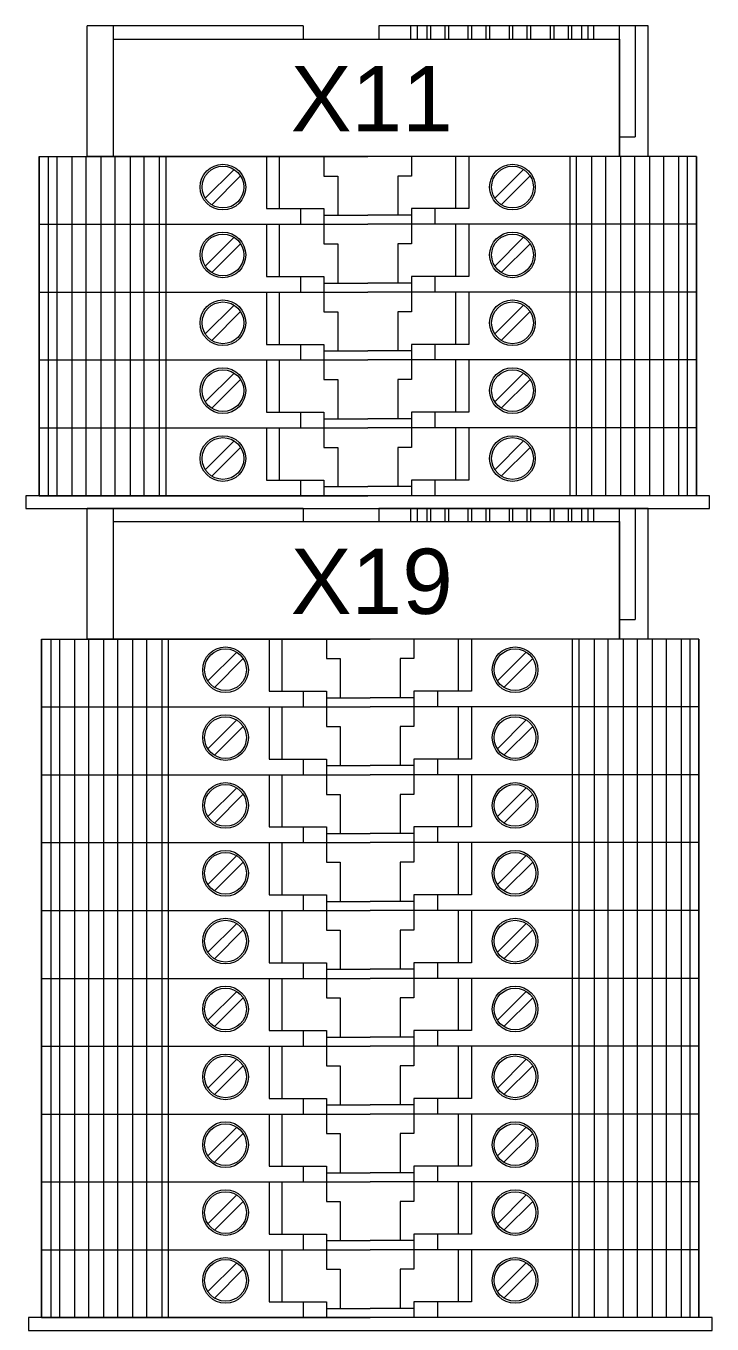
# Model space of a CAD drawing. Header units: millimetres. Extents: x 2 to 14510, y -7775 to 12.
# Drawn here: x 1202.8 to 1255.4, y -2452.8 to -2353.4 of the extents above; entities that cross this region are included whole.
import ezdxf
from ezdxf.enums import TextEntityAlignment as Align

# ---------------------------------------------------------------- set-up
doc = ezdxf.new("R2010")
doc.units = ezdxf.units.MM
doc.layers.add('eProC - L2', color=41, linetype='Continuous', lineweight=20)
doc.styles.get("Standard").update_dxf_attribs({"font": 'arial.ttf'})

# ---------------------------------------------------------------- blocks, each defined once
blk = doc.blocks.new('eProC_Z_EK1+I-RE1')
at = {"layer": 'eProC - L2'}
for p, q in [((0, 0), (0, -20.65)), ((10, 0), (0, 0)), ((10, 0), (10, -43)), ((0, -1), (8.5, -1)), ((8.5, -2.2), (8.5, -1)), ((10, -2.2), (0, -2.2)), ((0, -4.2), (1, -4.2)), ((1, -4.591), (0, -4.591)), ((1, -5.091), (0, -5.091)), ((1, -5.838), (0, -5.838)), ((1, -6.114), (0, -6.114)), ((1, -7.214), (0, -7.214)), ((1, -7.489), (0, -7.489)), ((1, -8.989), (0, -8.989)), ((1, -9.265), (0, -9.265)), ((1, -10.365), (0, -10.365)), ((1, -10.64), (0, -10.64)), ((1, -12.14), (0, -12.14)), ((1, -12.416), (0, -12.416)), ((1, -13.516), (0, -13.516)), ((1, -13.791), (0, -13.791)), ((1, -15.291), (0, -15.291)), ((1, -15.567), (0, -15.567)), ((1, -16.667), (0, -16.667)), ((1, -16.942), (0, -16.942)), ((1, -17.691), (0, -17.691)), ((1, -18.191), (0, -18.191)), ((0, -20.65), (1, -20.65)), ((1, -26.45), (1, -20.65)), ((0, -26.45), (0, -43)), ((0, -26.45), (1, -26.45)), ((10, -41), (0, -41)), ((10, -43), (0, -43))]:
    blk.add_line(p, q, dxfattribs=at)
blk.add_lwpolyline([(10, -41), (1, -41), (1, -2.2), (10, -2.2)], close=True, dxfattribs=at)
blk.add_attdef('XXXX.X', text='', height=5, rotation=90, dxfattribs=at).set_placement((8.072, -21.183), align=Align.CENTER)
blk = doc.blocks.new('eProC_Z_00')
at = {"layer": 'eProC - L2'}
blk.add_lwpolyline([(0.988, 0), (0, 0), (0, -52.402), (0.988, -52.402)], close=True, dxfattribs=at)

msp = doc.modelspace()

# ---------------------------------------------------------------- linework, layer by layer
at = {"layer": 'eProC - L2'}
for p, q in [((1203.811, -2363.354), (1229.011, -2363.354)), ((1203.811, -2368.554), (1203.811, -2363.354)), ((1203.811, -2363.354), (1203.811, -2368.554)), ((1204.518, -2363.354), (1204.518, -2368.554)), ((1205.172, -2363.354), (1205.172, -2368.554)), ((1206.334, -2363.354), (1206.334, -2368.554)), ((1207.399, -2363.354), (1207.399, -2368.554)), ((1208.561, -2363.354), (1208.561, -2368.554)), ((1209.627, -2363.354), (1209.627, -2368.554)), ((1210.788, -2363.354), (1210.788, -2368.554)), ((1211.854, -2363.354), (1211.854, -2368.554)), ((1213.016, -2363.354), (1213.016, -2368.554)), ((1213.523, -2363.354), (1213.523, -2368.554)), ((1221.261, -2363.354), (1221.261, -2367.354)), ((1222.261, -2367.354), (1222.261, -2363.354)), ((1225.661, -2363.354), (1225.661, -2364.854)), ((1254.211, -2363.354), (1229.011, -2363.354)), ((1232.361, -2363.354), (1232.361, -2364.854)), ((1235.761, -2367.354), (1235.761, -2363.354)), ((1236.761, -2363.354), (1236.761, -2367.354)), ((1244.499, -2363.354), (1244.499, -2368.554)), ((1245.007, -2363.354), (1245.007, -2368.554)), ((1246.169, -2363.354), (1246.169, -2368.554)), ((1247.234, -2363.354), (1247.234, -2368.554)), ((1248.396, -2363.354), (1248.396, -2368.554)), ((1249.462, -2363.354), (1249.462, -2368.554)), ((1250.623, -2363.354), (1250.623, -2368.554)), ((1251.689, -2363.354), (1251.689, -2368.554)), ((1252.851, -2363.354), (1252.851, -2368.554)), ((1253.504, -2363.354), (1253.504, -2368.554)), ((1254.211, -2368.554), (1254.211, -2363.354)), ((1254.211, -2363.354), (1254.211, -2368.554)), ((1218.768, -2364.353), (1216.56, -2366.561)), ((1240.968, -2364.353), (1238.76, -2366.561)), ((1219.263, -2364.848), (1217.055, -2367.056)), ((1225.661, -2364.854), (1226.711, -2364.854)), ((1226.711, -2364.854), (1226.711, -2367.854)), ((1231.311, -2364.854), (1231.311, -2367.854)), ((1232.361, -2364.854), (1231.311, -2364.854)), ((1241.463, -2364.848), (1239.255, -2367.056)), ((1221.261, -2367.354), (1225.661, -2367.354)), ((1223.861, -2367.354), (1223.861, -2368.554)), ((1225.661, -2367.354), (1225.661, -2368.554)), ((1236.761, -2367.354), (1232.361, -2367.354)), ((1232.361, -2367.354), (1232.361, -2368.554)), ((1234.161, -2367.354), (1234.161, -2368.554)), ((1203.811, -2368.554), (1229.011, -2368.554)), ((1203.811, -2368.554), (1229.011, -2368.554)), ((1203.811, -2373.754), (1203.811, -2368.554)), ((1203.811, -2368.554), (1203.811, -2373.754)), ((1204.518, -2368.554), (1204.518, -2373.754)), ((1205.172, -2368.554), (1205.172, -2373.754)), ((1206.334, -2368.554), (1206.334, -2373.754)), ((1207.399, -2368.554), (1207.399, -2373.754)), ((1208.561, -2368.554), (1208.561, -2373.754)), ((1209.627, -2368.554), (1209.627, -2373.754)), ((1210.788, -2368.554), (1210.788, -2373.754)), ((1211.854, -2368.554), (1211.854, -2373.754)), ((1213.016, -2368.554), (1213.016, -2373.754)), ((1213.523, -2368.554), (1213.523, -2373.754)), ((1221.261, -2368.554), (1221.261, -2372.554)), ((1222.261, -2372.554), (1222.261, -2368.554)), ((1225.661, -2367.854), (1229.011, -2367.854)), ((1225.661, -2368.554), (1225.661, -2370.054)), ((1232.361, -2367.854), (1229.011, -2367.854)), ((1254.211, -2368.554), (1229.011, -2368.554)), ((1254.211, -2368.554), (1229.011, -2368.554)), ((1232.361, -2368.554), (1232.361, -2370.054)), ((1235.761, -2372.554), (1235.761, -2368.554)), ((1236.761, -2368.554), (1236.761, -2372.554)), ((1244.499, -2368.554), (1244.499, -2373.754)), ((1245.007, -2368.554), (1245.007, -2373.754)), ((1246.169, -2368.554), (1246.169, -2373.754)), ((1247.234, -2368.554), (1247.234, -2373.754)), ((1248.396, -2368.554), (1248.396, -2373.754)), ((1249.462, -2368.554), (1249.462, -2373.754)), ((1250.623, -2368.554), (1250.623, -2373.754)), ((1251.689, -2368.554), (1251.689, -2373.754)), ((1252.851, -2368.554), (1252.851, -2373.754)), ((1253.504, -2368.554), (1253.504, -2373.754)), ((1254.211, -2373.754), (1254.211, -2368.554)), ((1254.211, -2368.554), (1254.211, -2373.754)), ((1218.768, -2369.553), (1216.56, -2371.761)), ((1240.968, -2369.553), (1238.76, -2371.761)), ((1219.263, -2370.048), (1217.055, -2372.256)), ((1225.661, -2370.054), (1226.711, -2370.054)), ((1226.711, -2370.054), (1226.711, -2373.054)), ((1231.311, -2370.054), (1231.311, -2373.054)), ((1232.361, -2370.054), (1231.311, -2370.054)), ((1241.463, -2370.048), (1239.255, -2372.256)), ((1221.261, -2372.554), (1225.661, -2372.554)), ((1223.861, -2372.554), (1223.861, -2373.754)), ((1225.661, -2372.554), (1225.661, -2373.754)), ((1236.761, -2372.554), (1232.361, -2372.554)), ((1232.361, -2372.554), (1232.361, -2373.754)), ((1234.161, -2372.554), (1234.161, -2373.754)), ((1225.661, -2373.054), (1229.011, -2373.054)), ((1232.361, -2373.054), (1229.011, -2373.054)), ((1203.811, -2373.754), (1229.011, -2373.754)), ((1203.811, -2373.754), (1229.011, -2373.754)), ((1203.811, -2378.954), (1203.811, -2373.754)), ((1203.811, -2373.754), (1203.811, -2378.954)), ((1204.518, -2373.754), (1204.518, -2378.954)), ((1205.172, -2373.754), (1205.172, -2378.954)), ((1206.334, -2373.754), (1206.334, -2378.954)), ((1207.399, -2373.754), (1207.399, -2378.954)), ((1208.561, -2373.754), (1208.561, -2378.954)), ((1209.627, -2373.754), (1209.627, -2378.954)), ((1210.788, -2373.754), (1210.788, -2378.954)), ((1211.854, -2373.754), (1211.854, -2378.954)), ((1213.016, -2373.754), (1213.016, -2378.954)), ((1213.523, -2373.754), (1213.523, -2378.954)), ((1221.261, -2373.754), (1221.261, -2377.754)), ((1222.261, -2377.754), (1222.261, -2373.754)), ((1225.661, -2373.754), (1225.661, -2375.254)), ((1254.211, -2373.754), (1229.011, -2373.754)), ((1254.211, -2373.754), (1229.011, -2373.754)), ((1232.361, -2373.754), (1232.361, -2375.254)), ((1235.761, -2377.754), (1235.761, -2373.754)), ((1236.761, -2373.754), (1236.761, -2377.754)), ((1244.499, -2373.754), (1244.499, -2378.954)), ((1245.007, -2373.754), (1245.007, -2378.954)), ((1246.169, -2373.754), (1246.169, -2378.954)), ((1247.234, -2373.754), (1247.234, -2378.954)), ((1248.396, -2373.754), (1248.396, -2378.954)), ((1249.462, -2373.754), (1249.462, -2378.954)), ((1250.623, -2373.754), (1250.623, -2378.954)), ((1251.689, -2373.754), (1251.689, -2378.954)), ((1252.851, -2373.754), (1252.851, -2378.954)), ((1253.504, -2373.754), (1253.504, -2378.954)), ((1254.211, -2378.954), (1254.211, -2373.754)), ((1254.211, -2373.754), (1254.211, -2378.954)), ((1218.768, -2374.753), (1216.56, -2376.961)), ((1219.263, -2375.248), (1217.055, -2377.456)), ((1225.661, -2375.254), (1226.711, -2375.254)), ((1226.711, -2375.254), (1226.711, -2378.254)), ((1231.311, -2375.254), (1231.311, -2378.254)), ((1232.361, -2375.254), (1231.311, -2375.254)), ((1240.968, -2374.753), (1238.76, -2376.961)), ((1241.463, -2375.248), (1239.255, -2377.456)), ((1221.261, -2377.754), (1225.661, -2377.754)), ((1223.861, -2377.754), (1223.861, -2378.954)), ((1225.661, -2377.754), (1225.661, -2378.954)), ((1225.661, -2378.254), (1229.011, -2378.254)), ((1232.361, -2378.254), (1229.011, -2378.254)), ((1236.761, -2377.754), (1232.361, -2377.754)), ((1232.361, -2377.754), (1232.361, -2378.954)), ((1234.161, -2377.754), (1234.161, -2378.954)), ((1203.811, -2378.954), (1229.011, -2378.954)), ((1203.811, -2378.954), (1229.011, -2378.954)), ((1203.811, -2384.154), (1203.811, -2378.954)), ((1203.811, -2378.954), (1203.811, -2384.154)), ((1204.518, -2378.954), (1204.518, -2384.154)), ((1205.172, -2378.954), (1205.172, -2384.154)), ((1206.334, -2378.954), (1206.334, -2384.154)), ((1207.399, -2378.954), (1207.399, -2384.154)), ((1208.561, -2378.954), (1208.561, -2384.154)), ((1209.627, -2378.954), (1209.627, -2384.154)), ((1210.788, -2378.954), (1210.788, -2384.154)), ((1211.854, -2378.954), (1211.854, -2384.154)), ((1213.016, -2378.954), (1213.016, -2384.154)), ((1213.523, -2378.954), (1213.523, -2384.154)), ((1221.261, -2378.954), (1221.261, -2382.954)), ((1222.261, -2382.954), (1222.261, -2378.954)), ((1225.661, -2378.954), (1225.661, -2380.454)), ((1254.211, -2378.954), (1229.011, -2378.954)), ((1254.211, -2378.954), (1229.011, -2378.954)), ((1232.361, -2378.954), (1232.361, -2380.454)), ((1235.761, -2382.954), (1235.761, -2378.954)), ((1236.761, -2378.954), (1236.761, -2382.954)), ((1244.499, -2378.954), (1244.499, -2384.154)), ((1245.007, -2378.954), (1245.007, -2384.154)), ((1246.169, -2378.954), (1246.169, -2384.154)), ((1247.234, -2378.954), (1247.234, -2384.154)), ((1248.396, -2378.954), (1248.396, -2384.154)), ((1249.462, -2378.954), (1249.462, -2384.154)), ((1250.623, -2378.954), (1250.623, -2384.154)), ((1251.689, -2378.954), (1251.689, -2384.154)), ((1252.851, -2378.954), (1252.851, -2384.154)), ((1253.504, -2378.954), (1253.504, -2384.154)), ((1254.211, -2384.154), (1254.211, -2378.954)), ((1254.211, -2378.954), (1254.211, -2384.154)), ((1218.768, -2379.953), (1216.56, -2382.161)), ((1219.263, -2380.448), (1217.055, -2382.656)), ((1225.661, -2380.454), (1226.711, -2380.454)), ((1226.711, -2380.454), (1226.711, -2383.454)), ((1231.311, -2380.454), (1231.311, -2383.454)), ((1232.361, -2380.454), (1231.311, -2380.454)), ((1240.968, -2379.953), (1238.76, -2382.161)), ((1241.463, -2380.448), (1239.255, -2382.656)), ((1221.261, -2382.954), (1225.661, -2382.954)), ((1223.861, -2382.954), (1223.861, -2384.154)), ((1225.661, -2382.954), (1225.661, -2384.154)), ((1225.661, -2383.454), (1229.011, -2383.454)), ((1232.361, -2383.454), (1229.011, -2383.454)), ((1236.761, -2382.954), (1232.361, -2382.954)), ((1232.361, -2382.954), (1232.361, -2384.154)), ((1234.161, -2382.954), (1234.161, -2384.154)), ((1203.811, -2384.154), (1229.011, -2384.154)), ((1203.811, -2384.154), (1229.011, -2384.154)), ((1203.811, -2389.354), (1203.811, -2384.154)), ((1203.811, -2384.154), (1203.811, -2389.354)), ((1204.518, -2384.154), (1204.518, -2389.354)), ((1205.172, -2384.154), (1205.172, -2389.354)), ((1206.334, -2384.154), (1206.334, -2389.354)), ((1207.399, -2384.154), (1207.399, -2389.354)), ((1208.561, -2384.154), (1208.561, -2389.354)), ((1209.627, -2384.154), (1209.627, -2389.354)), ((1210.788, -2384.154), (1210.788, -2389.354)), ((1211.854, -2384.154), (1211.854, -2389.354)), ((1213.016, -2384.154), (1213.016, -2389.354)), ((1213.523, -2384.154), (1213.523, -2389.354)), ((1221.261, -2384.154), (1221.261, -2388.154)), ((1222.261, -2388.154), (1222.261, -2384.154)), ((1225.661, -2384.154), (1225.661, -2385.654)), ((1254.211, -2384.154), (1229.011, -2384.154)), ((1254.211, -2384.154), (1229.011, -2384.154)), ((1232.361, -2384.154), (1232.361, -2385.654)), ((1235.761, -2388.154), (1235.761, -2384.154)), ((1236.761, -2384.154), (1236.761, -2388.154)), ((1244.499, -2384.154), (1244.499, -2389.354)), ((1245.007, -2384.154), (1245.007, -2389.354)), ((1246.169, -2384.154), (1246.169, -2389.354)), ((1247.234, -2384.154), (1247.234, -2389.354)), ((1248.396, -2384.154), (1248.396, -2389.354)), ((1249.462, -2384.154), (1249.462, -2389.354)), ((1250.623, -2384.154), (1250.623, -2389.354)), ((1251.689, -2384.154), (1251.689, -2389.354)), ((1252.851, -2384.154), (1252.851, -2389.354)), ((1253.504, -2384.154), (1253.504, -2389.354)), ((1254.211, -2389.354), (1254.211, -2384.154)), ((1254.211, -2384.154), (1254.211, -2389.354)), ((1218.768, -2385.153), (1216.56, -2387.361)), ((1240.968, -2385.153), (1238.76, -2387.361)), ((1219.263, -2385.648), (1217.055, -2387.856)), ((1225.661, -2385.654), (1226.711, -2385.654)), ((1226.711, -2385.654), (1226.711, -2388.654)), ((1231.311, -2385.654), (1231.311, -2388.654)), ((1232.361, -2385.654), (1231.311, -2385.654)), ((1241.463, -2385.648), (1239.255, -2387.856)), ((1221.261, -2388.154), (1225.661, -2388.154)), ((1223.861, -2388.154), (1223.861, -2389.354)), ((1225.661, -2388.154), (1225.661, -2389.354)), ((1236.761, -2388.154), (1232.361, -2388.154)), ((1232.361, -2388.154), (1232.361, -2389.354)), ((1234.161, -2388.154), (1234.161, -2389.354)), ((1203.811, -2389.354), (1229.011, -2389.354)), ((1225.661, -2388.654), (1229.011, -2388.654)), ((1232.361, -2388.654), (1229.011, -2388.654)), ((1254.211, -2389.354), (1229.011, -2389.354)), ((1204.011, -2400.343), (1229.211, -2400.343)), ((1204.011, -2405.543), (1204.011, -2400.343)), ((1204.011, -2400.343), (1204.011, -2405.543)), ((1204.718, -2400.343), (1204.718, -2405.543)), ((1205.372, -2400.343), (1205.372, -2405.543)), ((1206.534, -2400.343), (1206.534, -2405.543)), ((1207.599, -2400.343), (1207.599, -2405.543)), ((1208.761, -2400.343), (1208.761, -2405.543)), ((1209.827, -2400.343), (1209.827, -2405.543)), ((1210.988, -2400.343), (1210.988, -2405.543)), ((1212.054, -2400.343), (1212.054, -2405.543)), ((1213.216, -2400.343), (1213.216, -2405.543)), ((1213.723, -2400.343), (1213.723, -2405.543)), ((1221.461, -2400.343), (1221.461, -2404.343)), ((1222.461, -2404.343), (1222.461, -2400.343)), ((1225.861, -2400.343), (1225.861, -2401.843)), ((1254.411, -2400.343), (1229.211, -2400.343)), ((1232.561, -2400.343), (1232.561, -2401.843)), ((1235.961, -2404.343), (1235.961, -2400.343)), ((1236.961, -2400.343), (1236.961, -2404.343)), ((1244.699, -2400.343), (1244.699, -2405.543)), ((1245.207, -2400.343), (1245.207, -2405.543)), ((1246.369, -2400.343), (1246.369, -2405.543)), ((1247.434, -2400.343), (1247.434, -2405.543)), ((1248.596, -2400.343), (1248.596, -2405.543)), ((1249.662, -2400.343), (1249.662, -2405.543)), ((1250.823, -2400.343), (1250.823, -2405.543)), ((1251.889, -2400.343), (1251.889, -2405.543)), ((1253.051, -2400.343), (1253.051, -2405.543)), ((1253.704, -2400.343), (1253.704, -2405.543)), ((1254.411, -2405.543), (1254.411, -2400.343)), ((1254.411, -2400.343), (1254.411, -2405.543)), ((1218.968, -2401.341), (1216.76, -2403.549)), ((1241.168, -2401.341), (1238.96, -2403.549)), ((1219.463, -2401.836), (1217.255, -2404.044)), ((1225.861, -2401.843), (1226.911, -2401.843)), ((1226.911, -2401.843), (1226.911, -2404.843)), ((1231.511, -2401.843), (1231.511, -2404.843)), ((1232.561, -2401.843), (1231.511, -2401.843)), ((1241.663, -2401.836), (1239.455, -2404.044)), ((1221.461, -2404.343), (1225.861, -2404.343)), ((1224.061, -2404.343), (1224.061, -2405.543)), ((1225.861, -2404.343), (1225.861, -2405.543)), ((1236.961, -2404.343), (1232.561, -2404.343)), ((1232.561, -2404.343), (1232.561, -2405.543)), ((1234.361, -2404.343), (1234.361, -2405.543)), ((1225.861, -2404.843), (1229.211, -2404.843)), ((1232.561, -2404.843), (1229.211, -2404.843)), ((1204.011, -2405.543), (1229.211, -2405.543)), ((1204.011, -2405.543), (1229.211, -2405.543)), ((1204.011, -2410.743), (1204.011, -2405.543)), ((1204.011, -2405.543), (1204.011, -2410.743)), ((1204.718, -2405.543), (1204.718, -2410.743)), ((1205.372, -2405.543), (1205.372, -2410.743)), ((1206.534, -2405.543), (1206.534, -2410.743)), ((1207.599, -2405.543), (1207.599, -2410.743)), ((1208.761, -2405.543), (1208.761, -2410.743)), ((1209.827, -2405.543), (1209.827, -2410.743)), ((1210.988, -2405.543), (1210.988, -2410.743)), ((1212.054, -2405.543), (1212.054, -2410.743)), ((1213.216, -2405.543), (1213.216, -2410.743)), ((1213.723, -2405.543), (1213.723, -2410.743)), ((1221.461, -2405.543), (1221.461, -2409.543)), ((1222.461, -2409.543), (1222.461, -2405.543)), ((1225.861, -2405.543), (1225.861, -2407.043)), ((1254.411, -2405.543), (1229.211, -2405.543)), ((1254.411, -2405.543), (1229.211, -2405.543)), ((1232.561, -2405.543), (1232.561, -2407.043)), ((1235.961, -2409.543), (1235.961, -2405.543)), ((1236.961, -2405.543), (1236.961, -2409.543)), ((1244.699, -2405.543), (1244.699, -2410.743)), ((1245.207, -2405.543), (1245.207, -2410.743)), ((1246.369, -2405.543), (1246.369, -2410.743)), ((1247.434, -2405.543), (1247.434, -2410.743)), ((1248.596, -2405.543), (1248.596, -2410.743)), ((1249.662, -2405.543), (1249.662, -2410.743)), ((1250.823, -2405.543), (1250.823, -2410.743)), ((1251.889, -2405.543), (1251.889, -2410.743)), ((1253.051, -2405.543), (1253.051, -2410.743)), ((1253.704, -2405.543), (1253.704, -2410.743)), ((1254.411, -2410.743), (1254.411, -2405.543)), ((1254.411, -2405.543), (1254.411, -2410.743)), ((1218.968, -2406.541), (1216.76, -2408.749)), ((1219.463, -2407.036), (1217.255, -2409.244)), ((1225.861, -2407.043), (1226.911, -2407.043)), ((1226.911, -2407.043), (1226.911, -2410.043)), ((1231.511, -2407.043), (1231.511, -2410.043)), ((1232.561, -2407.043), (1231.511, -2407.043)), ((1241.168, -2406.541), (1238.96, -2408.749)), ((1241.663, -2407.036), (1239.455, -2409.244)), ((1221.461, -2409.543), (1225.861, -2409.543)), ((1224.061, -2409.543), (1224.061, -2410.743)), ((1225.861, -2409.543), (1225.861, -2410.743)), ((1225.861, -2410.043), (1229.211, -2410.043)), ((1232.561, -2410.043), (1229.211, -2410.043)), ((1236.961, -2409.543), (1232.561, -2409.543)), ((1232.561, -2409.543), (1232.561, -2410.743)), ((1234.361, -2409.543), (1234.361, -2410.743)), ((1204.011, -2410.743), (1229.211, -2410.743)), ((1204.011, -2410.743), (1229.211, -2410.743)), ((1204.011, -2415.943), (1204.011, -2410.743)), ((1204.011, -2410.743), (1204.011, -2415.943)), ((1204.718, -2410.743), (1204.718, -2415.943)), ((1205.372, -2410.743), (1205.372, -2415.943)), ((1206.534, -2410.743), (1206.534, -2415.943)), ((1207.599, -2410.743), (1207.599, -2415.943)), ((1208.761, -2410.743), (1208.761, -2415.943)), ((1209.827, -2410.743), (1209.827, -2415.943)), ((1210.988, -2410.743), (1210.988, -2415.943)), ((1212.054, -2410.743), (1212.054, -2415.943)), ((1213.216, -2410.743), (1213.216, -2415.943)), ((1213.723, -2410.743), (1213.723, -2415.943)), ((1221.461, -2410.743), (1221.461, -2414.743)), ((1222.461, -2414.743), (1222.461, -2410.743)), ((1225.861, -2410.743), (1225.861, -2412.243)), ((1254.411, -2410.743), (1229.211, -2410.743)), ((1254.411, -2410.743), (1229.211, -2410.743)), ((1232.561, -2410.743), (1232.561, -2412.243)), ((1235.961, -2414.743), (1235.961, -2410.743)), ((1236.961, -2410.743), (1236.961, -2414.743)), ((1244.699, -2410.743), (1244.699, -2415.943)), ((1245.207, -2410.743), (1245.207, -2415.943)), ((1246.369, -2410.743), (1246.369, -2415.943)), ((1247.434, -2410.743), (1247.434, -2415.943)), ((1248.596, -2410.743), (1248.596, -2415.943)), ((1249.662, -2410.743), (1249.662, -2415.943)), ((1250.823, -2410.743), (1250.823, -2415.943)), ((1251.889, -2410.743), (1251.889, -2415.943)), ((1253.051, -2410.743), (1253.051, -2415.943)), ((1253.704, -2410.743), (1253.704, -2415.943)), ((1254.411, -2415.943), (1254.411, -2410.743)), ((1254.411, -2410.743), (1254.411, -2415.943)), ((1218.968, -2411.741), (1216.76, -2413.949)), ((1219.463, -2412.236), (1217.255, -2414.444)), ((1225.861, -2412.243), (1226.911, -2412.243)), ((1226.911, -2412.243), (1226.911, -2415.243)), ((1231.511, -2412.243), (1231.511, -2415.243)), ((1232.561, -2412.243), (1231.511, -2412.243)), ((1241.168, -2411.741), (1238.96, -2413.949)), ((1241.663, -2412.236), (1239.455, -2414.444)), ((1221.461, -2414.743), (1225.861, -2414.743)), ((1224.061, -2414.743), (1224.061, -2415.943)), ((1225.861, -2414.743), (1225.861, -2415.943)), ((1225.861, -2415.243), (1229.211, -2415.243)), ((1232.561, -2415.243), (1229.211, -2415.243)), ((1236.961, -2414.743), (1232.561, -2414.743)), ((1232.561, -2414.743), (1232.561, -2415.943)), ((1234.361, -2414.743), (1234.361, -2415.943)), ((1204.011, -2415.943), (1229.211, -2415.943)), ((1204.011, -2415.943), (1229.211, -2415.943)), ((1204.011, -2421.143), (1204.011, -2415.943)), ((1204.011, -2415.943), (1204.011, -2421.143)), ((1204.718, -2415.943), (1204.718, -2421.143)), ((1205.372, -2415.943), (1205.372, -2421.143)), ((1206.534, -2415.943), (1206.534, -2421.143)), ((1207.599, -2415.943), (1207.599, -2421.143)), ((1208.761, -2415.943), (1208.761, -2421.143)), ((1209.827, -2415.943), (1209.827, -2421.143)), ((1210.988, -2415.943), (1210.988, -2421.143)), ((1212.054, -2415.943), (1212.054, -2421.143)), ((1213.216, -2415.943), (1213.216, -2421.143)), ((1213.723, -2415.943), (1213.723, -2421.143)), ((1221.461, -2415.943), (1221.461, -2419.943)), ((1222.461, -2419.943), (1222.461, -2415.943)), ((1225.861, -2415.943), (1225.861, -2417.443)), ((1254.411, -2415.943), (1229.211, -2415.943)), ((1254.411, -2415.943), (1229.211, -2415.943)), ((1232.561, -2415.943), (1232.561, -2417.443)), ((1235.961, -2419.943), (1235.961, -2415.943)), ((1236.961, -2415.943), (1236.961, -2419.943)), ((1244.699, -2415.943), (1244.699, -2421.143)), ((1245.207, -2415.943), (1245.207, -2421.143)), ((1246.369, -2415.943), (1246.369, -2421.143)), ((1247.434, -2415.943), (1247.434, -2421.143)), ((1248.596, -2415.943), (1248.596, -2421.143)), ((1249.662, -2415.943), (1249.662, -2421.143)), ((1250.823, -2415.943), (1250.823, -2421.143)), ((1251.889, -2415.943), (1251.889, -2421.143)), ((1253.051, -2415.943), (1253.051, -2421.143)), ((1253.704, -2415.943), (1253.704, -2421.143)), ((1254.411, -2421.143), (1254.411, -2415.943)), ((1254.411, -2415.943), (1254.411, -2421.143)), ((1218.968, -2416.941), (1216.76, -2419.149)), ((1241.168, -2416.941), (1238.96, -2419.149)), ((1219.463, -2417.436), (1217.255, -2419.644)), ((1225.861, -2417.443), (1226.911, -2417.443)), ((1226.911, -2417.443), (1226.911, -2420.443)), ((1231.511, -2417.443), (1231.511, -2420.443)), ((1232.561, -2417.443), (1231.511, -2417.443)), ((1241.663, -2417.436), (1239.455, -2419.644)), ((1221.461, -2419.943), (1225.861, -2419.943)), ((1224.061, -2419.943), (1224.061, -2421.143)), ((1225.861, -2419.943), (1225.861, -2421.143)), ((1236.961, -2419.943), (1232.561, -2419.943)), ((1232.561, -2419.943), (1232.561, -2421.143)), ((1234.361, -2419.943), (1234.361, -2421.143)), ((1204.011, -2421.143), (1229.211, -2421.143)), ((1204.011, -2421.143), (1229.211, -2421.143)), ((1204.011, -2426.343), (1204.011, -2421.143)), ((1204.011, -2421.143), (1204.011, -2426.343)), ((1204.718, -2421.143), (1204.718, -2426.343)), ((1205.372, -2421.143), (1205.372, -2426.343)), ((1206.534, -2421.143), (1206.534, -2426.343)), ((1207.599, -2421.143), (1207.599, -2426.343)), ((1208.761, -2421.143), (1208.761, -2426.343)), ((1209.827, -2421.143), (1209.827, -2426.343)), ((1210.988, -2421.143), (1210.988, -2426.343)), ((1212.054, -2421.143), (1212.054, -2426.343)), ((1213.216, -2421.143), (1213.216, -2426.343)), ((1213.723, -2421.143), (1213.723, -2426.343)), ((1221.461, -2421.143), (1221.461, -2425.143)), ((1222.461, -2425.143), (1222.461, -2421.143)), ((1225.861, -2420.443), (1229.211, -2420.443)), ((1225.861, -2421.143), (1225.861, -2422.643)), ((1232.561, -2420.443), (1229.211, -2420.443)), ((1254.411, -2421.143), (1229.211, -2421.143)), ((1254.411, -2421.143), (1229.211, -2421.143)), ((1232.561, -2421.143), (1232.561, -2422.643)), ((1235.961, -2425.143), (1235.961, -2421.143)), ((1236.961, -2421.143), (1236.961, -2425.143)), ((1244.699, -2421.143), (1244.699, -2426.343)), ((1245.207, -2421.143), (1245.207, -2426.343)), ((1246.369, -2421.143), (1246.369, -2426.343)), ((1247.434, -2421.143), (1247.434, -2426.343)), ((1248.596, -2421.143), (1248.596, -2426.343)), ((1249.662, -2421.143), (1249.662, -2426.343)), ((1250.823, -2421.143), (1250.823, -2426.343)), ((1251.889, -2421.143), (1251.889, -2426.343)), ((1253.051, -2421.143), (1253.051, -2426.343)), ((1253.704, -2421.143), (1253.704, -2426.343)), ((1254.411, -2426.343), (1254.411, -2421.143)), ((1254.411, -2421.143), (1254.411, -2426.343)), ((1218.968, -2422.141), (1216.76, -2424.349)), ((1241.168, -2422.141), (1238.96, -2424.349)), ((1219.463, -2422.636), (1217.255, -2424.844)), ((1225.861, -2422.643), (1226.911, -2422.643)), ((1226.911, -2422.643), (1226.911, -2425.643)), ((1231.511, -2422.643), (1231.511, -2425.643)), ((1232.561, -2422.643), (1231.511, -2422.643)), ((1241.663, -2422.636), (1239.455, -2424.844)), ((1221.461, -2425.143), (1225.861, -2425.143)), ((1224.061, -2425.143), (1224.061, -2426.343)), ((1225.861, -2425.143), (1225.861, -2426.343)), ((1236.961, -2425.143), (1232.561, -2425.143)), ((1232.561, -2425.143), (1232.561, -2426.343)), ((1234.361, -2425.143), (1234.361, -2426.343)), ((1204.011, -2426.343), (1229.211, -2426.343)), ((1204.011, -2426.343), (1229.211, -2426.343)), ((1204.011, -2431.543), (1204.011, -2426.343)), ((1204.011, -2426.343), (1204.011, -2431.543)), ((1204.718, -2426.343), (1204.718, -2431.543)), ((1205.372, -2426.343), (1205.372, -2431.543)), ((1206.534, -2426.343), (1206.534, -2431.543)), ((1207.599, -2426.343), (1207.599, -2431.543)), ((1208.761, -2426.343), (1208.761, -2431.543)), ((1209.827, -2426.343), (1209.827, -2431.543)), ((1210.988, -2426.343), (1210.988, -2431.543)), ((1212.054, -2426.343), (1212.054, -2431.543)), ((1213.216, -2426.343), (1213.216, -2431.543)), ((1213.723, -2426.343), (1213.723, -2431.543)), ((1221.461, -2426.343), (1221.461, -2430.343)), ((1222.461, -2430.343), (1222.461, -2426.343)), ((1225.861, -2425.643), (1229.211, -2425.643)), ((1225.861, -2426.343), (1225.861, -2427.843)), ((1232.561, -2425.643), (1229.211, -2425.643)), ((1254.411, -2426.343), (1229.211, -2426.343)), ((1254.411, -2426.343), (1229.211, -2426.343)), ((1232.561, -2426.343), (1232.561, -2427.843)), ((1235.961, -2430.343), (1235.961, -2426.343)), ((1236.961, -2426.343), (1236.961, -2430.343)), ((1244.699, -2426.343), (1244.699, -2431.543)), ((1245.207, -2426.343), (1245.207, -2431.543)), ((1246.369, -2426.343), (1246.369, -2431.543)), ((1247.434, -2426.343), (1247.434, -2431.543)), ((1248.596, -2426.343), (1248.596, -2431.543)), ((1249.662, -2426.343), (1249.662, -2431.543)), ((1250.823, -2426.343), (1250.823, -2431.543)), ((1251.889, -2426.343), (1251.889, -2431.543)), ((1253.051, -2426.343), (1253.051, -2431.543)), ((1253.704, -2426.343), (1253.704, -2431.543)), ((1254.411, -2431.543), (1254.411, -2426.343)), ((1254.411, -2426.343), (1254.411, -2431.543)), ((1218.968, -2427.341), (1216.76, -2429.549)), ((1241.168, -2427.341), (1238.96, -2429.549)), ((1219.463, -2427.836), (1217.255, -2430.044)), ((1225.861, -2427.843), (1226.911, -2427.843)), ((1226.911, -2427.843), (1226.911, -2430.843)), ((1231.511, -2427.843), (1231.511, -2430.843)), ((1232.561, -2427.843), (1231.511, -2427.843)), ((1241.663, -2427.836), (1239.455, -2430.044)), ((1221.461, -2430.343), (1225.861, -2430.343)), ((1224.061, -2430.343), (1224.061, -2431.543)), ((1225.861, -2430.343), (1225.861, -2431.543)), ((1236.961, -2430.343), (1232.561, -2430.343)), ((1232.561, -2430.343), (1232.561, -2431.543)), ((1234.361, -2430.343), (1234.361, -2431.543)), ((1225.861, -2430.843), (1229.211, -2430.843)), ((1232.561, -2430.843), (1229.211, -2430.843)), ((1204.011, -2431.543), (1229.211, -2431.543)), ((1204.011, -2431.543), (1229.211, -2431.543)), ((1204.011, -2436.743), (1204.011, -2431.543)), ((1204.011, -2431.543), (1204.011, -2436.743)), ((1204.718, -2431.543), (1204.718, -2436.743)), ((1205.372, -2431.543), (1205.372, -2436.743)), ((1206.534, -2431.543), (1206.534, -2436.743)), ((1207.599, -2431.543), (1207.599, -2436.743)), ((1208.761, -2431.543), (1208.761, -2436.743)), ((1209.827, -2431.543), (1209.827, -2436.743)), ((1210.988, -2431.543), (1210.988, -2436.743)), ((1212.054, -2431.543), (1212.054, -2436.743)), ((1213.216, -2431.543), (1213.216, -2436.743)), ((1213.723, -2431.543), (1213.723, -2436.743)), ((1221.461, -2431.543), (1221.461, -2435.543)), ((1222.461, -2435.543), (1222.461, -2431.543)), ((1225.861, -2431.543), (1225.861, -2433.043)), ((1254.411, -2431.543), (1229.211, -2431.543)), ((1254.411, -2431.543), (1229.211, -2431.543)), ((1232.561, -2431.543), (1232.561, -2433.043)), ((1235.961, -2435.543), (1235.961, -2431.543)), ((1236.961, -2431.543), (1236.961, -2435.543)), ((1244.699, -2431.543), (1244.699, -2436.743)), ((1245.207, -2431.543), (1245.207, -2436.743)), ((1246.369, -2431.543), (1246.369, -2436.743)), ((1247.434, -2431.543), (1247.434, -2436.743)), ((1248.596, -2431.543), (1248.596, -2436.743)), ((1249.662, -2431.543), (1249.662, -2436.743)), ((1250.823, -2431.543), (1250.823, -2436.743)), ((1251.889, -2431.543), (1251.889, -2436.743)), ((1253.051, -2431.543), (1253.051, -2436.743)), ((1253.704, -2431.543), (1253.704, -2436.743)), ((1254.411, -2436.743), (1254.411, -2431.543)), ((1254.411, -2431.543), (1254.411, -2436.743)), ((1218.968, -2432.541), (1216.76, -2434.749)), ((1219.463, -2433.036), (1217.255, -2435.244)), ((1225.861, -2433.043), (1226.911, -2433.043)), ((1226.911, -2433.043), (1226.911, -2436.043)), ((1231.511, -2433.043), (1231.511, -2436.043)), ((1232.561, -2433.043), (1231.511, -2433.043)), ((1241.168, -2432.541), (1238.96, -2434.749)), ((1241.663, -2433.036), (1239.455, -2435.244)), ((1221.461, -2435.543), (1225.861, -2435.543)), ((1224.061, -2435.543), (1224.061, -2436.743)), ((1225.861, -2435.543), (1225.861, -2436.743)), ((1225.861, -2436.043), (1229.211, -2436.043)), ((1232.561, -2436.043), (1229.211, -2436.043)), ((1236.961, -2435.543), (1232.561, -2435.543)), ((1232.561, -2435.543), (1232.561, -2436.743)), ((1234.361, -2435.543), (1234.361, -2436.743)), ((1204.011, -2436.743), (1229.211, -2436.743)), ((1204.011, -2436.743), (1229.211, -2436.743)), ((1204.011, -2441.943), (1204.011, -2436.743)), ((1204.011, -2436.743), (1204.011, -2441.943)), ((1204.718, -2436.743), (1204.718, -2441.943)), ((1205.372, -2436.743), (1205.372, -2441.943)), ((1206.534, -2436.743), (1206.534, -2441.943)), ((1207.599, -2436.743), (1207.599, -2441.943)), ((1208.761, -2436.743), (1208.761, -2441.943)), ((1209.827, -2436.743), (1209.827, -2441.943)), ((1210.988, -2436.743), (1210.988, -2441.943)), ((1212.054, -2436.743), (1212.054, -2441.943)), ((1213.216, -2436.743), (1213.216, -2441.943)), ((1213.723, -2436.743), (1213.723, -2441.943)), ((1221.461, -2436.743), (1221.461, -2440.743)), ((1222.461, -2440.743), (1222.461, -2436.743)), ((1225.861, -2436.743), (1225.861, -2438.243)), ((1254.411, -2436.743), (1229.211, -2436.743)), ((1254.411, -2436.743), (1229.211, -2436.743)), ((1232.561, -2436.743), (1232.561, -2438.243)), ((1235.961, -2440.743), (1235.961, -2436.743)), ((1236.961, -2436.743), (1236.961, -2440.743)), ((1244.699, -2436.743), (1244.699, -2441.943)), ((1245.207, -2436.743), (1245.207, -2441.943)), ((1246.369, -2436.743), (1246.369, -2441.943)), ((1247.434, -2436.743), (1247.434, -2441.943)), ((1248.596, -2436.743), (1248.596, -2441.943)), ((1249.662, -2436.743), (1249.662, -2441.943)), ((1250.823, -2436.743), (1250.823, -2441.943)), ((1251.889, -2436.743), (1251.889, -2441.943)), ((1253.051, -2436.743), (1253.051, -2441.943)), ((1253.704, -2436.743), (1253.704, -2441.943)), ((1254.411, -2441.943), (1254.411, -2436.743)), ((1254.411, -2436.743), (1254.411, -2441.943)), ((1218.968, -2437.741), (1216.76, -2439.949)), ((1219.463, -2438.236), (1217.255, -2440.444)), ((1225.861, -2438.243), (1226.911, -2438.243)), ((1226.911, -2438.243), (1226.911, -2441.243)), ((1231.511, -2438.243), (1231.511, -2441.243)), ((1232.561, -2438.243), (1231.511, -2438.243)), ((1241.168, -2437.741), (1238.96, -2439.949)), ((1241.663, -2438.236), (1239.455, -2440.444)), ((1221.461, -2440.743), (1225.861, -2440.743)), ((1224.061, -2440.743), (1224.061, -2441.943)), ((1225.861, -2440.743), (1225.861, -2441.943)), ((1225.861, -2441.243), (1229.211, -2441.243)), ((1232.561, -2441.243), (1229.211, -2441.243)), ((1236.961, -2440.743), (1232.561, -2440.743)), ((1232.561, -2440.743), (1232.561, -2441.943)), ((1234.361, -2440.743), (1234.361, -2441.943)), ((1204.011, -2441.943), (1229.211, -2441.943)), ((1204.011, -2441.943), (1229.211, -2441.943)), ((1204.011, -2447.143), (1204.011, -2441.943)), ((1204.011, -2441.943), (1204.011, -2447.143)), ((1204.718, -2441.943), (1204.718, -2447.143)), ((1205.372, -2441.943), (1205.372, -2447.143)), ((1206.534, -2441.943), (1206.534, -2447.143)), ((1207.599, -2441.943), (1207.599, -2447.143)), ((1208.761, -2441.943), (1208.761, -2447.143)), ((1209.827, -2441.943), (1209.827, -2447.143)), ((1210.988, -2441.943), (1210.988, -2447.143)), ((1212.054, -2441.943), (1212.054, -2447.143)), ((1213.216, -2441.943), (1213.216, -2447.143)), ((1213.723, -2441.943), (1213.723, -2447.143)), ((1221.461, -2441.943), (1221.461, -2445.943)), ((1222.461, -2445.943), (1222.461, -2441.943)), ((1225.861, -2441.943), (1225.861, -2443.443)), ((1254.411, -2441.943), (1229.211, -2441.943)), ((1254.411, -2441.943), (1229.211, -2441.943)), ((1232.561, -2441.943), (1232.561, -2443.443)), ((1235.961, -2445.943), (1235.961, -2441.943)), ((1236.961, -2441.943), (1236.961, -2445.943)), ((1244.699, -2441.943), (1244.699, -2447.143)), ((1245.207, -2441.943), (1245.207, -2447.143)), ((1246.369, -2441.943), (1246.369, -2447.143)), ((1247.434, -2441.943), (1247.434, -2447.143)), ((1248.596, -2441.943), (1248.596, -2447.143)), ((1249.662, -2441.943), (1249.662, -2447.143)), ((1250.823, -2441.943), (1250.823, -2447.143)), ((1251.889, -2441.943), (1251.889, -2447.143)), ((1253.051, -2441.943), (1253.051, -2447.143)), ((1253.704, -2441.943), (1253.704, -2447.143)), ((1254.411, -2447.143), (1254.411, -2441.943)), ((1254.411, -2441.943), (1254.411, -2447.143)), ((1218.968, -2442.941), (1216.76, -2445.149)), ((1241.168, -2442.941), (1238.96, -2445.149)), ((1219.463, -2443.436), (1217.255, -2445.644)), ((1225.861, -2443.443), (1226.911, -2443.443)), ((1226.911, -2443.443), (1226.911, -2446.443)), ((1231.511, -2443.443), (1231.511, -2446.443)), ((1232.561, -2443.443), (1231.511, -2443.443)), ((1241.663, -2443.436), (1239.455, -2445.644)), ((1221.461, -2445.943), (1225.861, -2445.943)), ((1224.061, -2445.943), (1224.061, -2447.143)), ((1225.861, -2445.943), (1225.861, -2447.143)), ((1236.961, -2445.943), (1232.561, -2445.943)), ((1232.561, -2445.943), (1232.561, -2447.143)), ((1234.361, -2445.943), (1234.361, -2447.143)), ((1204.011, -2447.143), (1229.211, -2447.143)), ((1204.011, -2447.143), (1229.211, -2447.143)), ((1204.011, -2452.343), (1204.011, -2447.143)), ((1204.011, -2447.143), (1204.011, -2452.343)), ((1204.718, -2447.143), (1204.718, -2452.343)), ((1205.372, -2447.143), (1205.372, -2452.343)), ((1206.534, -2447.143), (1206.534, -2452.343)), ((1207.599, -2447.143), (1207.599, -2452.343)), ((1208.761, -2447.143), (1208.761, -2452.343)), ((1209.827, -2447.143), (1209.827, -2452.343)), ((1210.988, -2447.143), (1210.988, -2452.343)), ((1212.054, -2447.143), (1212.054, -2452.343)), ((1213.216, -2447.143), (1213.216, -2452.343)), ((1213.723, -2447.143), (1213.723, -2452.343)), ((1221.461, -2447.143), (1221.461, -2451.143)), ((1222.461, -2451.143), (1222.461, -2447.143)), ((1225.861, -2446.443), (1229.211, -2446.443)), ((1225.861, -2447.143), (1225.861, -2448.643)), ((1232.561, -2446.443), (1229.211, -2446.443)), ((1254.411, -2447.143), (1229.211, -2447.143)), ((1254.411, -2447.143), (1229.211, -2447.143)), ((1232.561, -2447.143), (1232.561, -2448.643)), ((1235.961, -2451.143), (1235.961, -2447.143)), ((1236.961, -2447.143), (1236.961, -2451.143)), ((1244.699, -2447.143), (1244.699, -2452.343)), ((1245.207, -2447.143), (1245.207, -2452.343)), ((1246.369, -2447.143), (1246.369, -2452.343)), ((1247.434, -2447.143), (1247.434, -2452.343)), ((1248.596, -2447.143), (1248.596, -2452.343)), ((1249.662, -2447.143), (1249.662, -2452.343)), ((1250.823, -2447.143), (1250.823, -2452.343)), ((1251.889, -2447.143), (1251.889, -2452.343)), ((1253.051, -2447.143), (1253.051, -2452.343)), ((1253.704, -2447.143), (1253.704, -2452.343)), ((1254.411, -2452.343), (1254.411, -2447.143)), ((1254.411, -2447.143), (1254.411, -2452.343)), ((1218.968, -2448.141), (1216.76, -2450.349)), ((1241.168, -2448.141), (1238.96, -2450.349)), ((1219.463, -2448.636), (1217.255, -2450.844)), ((1225.861, -2448.643), (1226.911, -2448.643)), ((1226.911, -2448.643), (1226.911, -2451.643)), ((1231.511, -2448.643), (1231.511, -2451.643)), ((1232.561, -2448.643), (1231.511, -2448.643)), ((1241.663, -2448.636), (1239.455, -2450.844)), ((1221.461, -2451.143), (1225.861, -2451.143)), ((1224.061, -2451.143), (1224.061, -2452.343)), ((1225.861, -2451.143), (1225.861, -2452.343)), ((1236.961, -2451.143), (1232.561, -2451.143)), ((1232.561, -2451.143), (1232.561, -2452.343)), ((1234.361, -2451.143), (1234.361, -2452.343)), ((1225.861, -2451.643), (1229.211, -2451.643)), ((1232.561, -2451.643), (1229.211, -2451.643)), ((1204.011, -2452.343), (1229.211, -2452.343)), ((1254.411, -2452.343), (1229.211, -2452.343))]:
    msp.add_line(p, q, dxfattribs=at)
for centre, radius in [((1217.911, -2365.704), 1.75), ((1217.911, -2365.704), 1.6), ((1240.111, -2365.704), 1.75), ((1240.111, -2365.704), 1.6), ((1217.911, -2370.904), 1.75), ((1217.911, -2370.904), 1.6), ((1240.111, -2370.904), 1.75), ((1240.111, -2370.904), 1.6), ((1217.911, -2376.104), 1.75), ((1217.911, -2376.104), 1.6), ((1240.111, -2376.104), 1.75), ((1240.111, -2376.104), 1.6), ((1217.911, -2381.304), 1.75), ((1240.111, -2381.304), 1.75), ((1217.911, -2381.304), 1.6), ((1240.111, -2381.304), 1.6), ((1217.911, -2386.504), 1.75), ((1217.911, -2386.504), 1.6), ((1240.111, -2386.504), 1.75), ((1240.111, -2386.504), 1.6), ((1218.111, -2402.693), 1.75), ((1218.111, -2402.693), 1.6), ((1240.311, -2402.693), 1.75), ((1240.311, -2402.693), 1.6), ((1218.111, -2407.893), 1.75), ((1218.111, -2407.893), 1.6), ((1240.311, -2407.893), 1.75), ((1240.311, -2407.893), 1.6), ((1218.111, -2413.093), 1.75), ((1240.311, -2413.093), 1.75), ((1218.111, -2413.093), 1.6), ((1240.311, -2413.093), 1.6), ((1218.111, -2418.293), 1.75), ((1218.111, -2418.293), 1.6), ((1240.311, -2418.293), 1.75), ((1240.311, -2418.293), 1.6), ((1218.111, -2423.493), 1.75), ((1218.111, -2423.493), 1.6), ((1240.311, -2423.493), 1.75), ((1240.311, -2423.493), 1.6), ((1218.111, -2428.693), 1.75), ((1218.111, -2428.693), 1.6), ((1240.311, -2428.693), 1.75), ((1240.311, -2428.693), 1.6), ((1218.111, -2433.893), 1.75), ((1218.111, -2433.893), 1.6), ((1240.311, -2433.893), 1.75), ((1240.311, -2433.893), 1.6), ((1218.111, -2439.093), 1.75), ((1218.111, -2439.093), 1.6), ((1240.311, -2439.093), 1.75), ((1240.311, -2439.093), 1.6), ((1218.111, -2444.293), 1.75), ((1218.111, -2444.293), 1.6), ((1240.311, -2444.293), 1.75), ((1240.311, -2444.293), 1.6), ((1218.111, -2449.493), 1.75), ((1218.111, -2449.493), 1.6), ((1240.311, -2449.493), 1.75), ((1240.311, -2449.493), 1.6)]:
    msp.add_circle(centre, radius, dxfattribs=at)

# ---------------------------------------------------------------- block references
at = {"color": 4, "rotation": 270}
for p, values in [((1250.511, -2353.354), {'XXXX.X': 'X11'}), ((1250.511, -2390.343), {'XXXX.X': 'X19'})]:
    msp.add_blockref('eProC_Z_EK1+I-RE1', p, dxfattribs=at).add_auto_attribs(values)
at = {"color": 4, "rotation": 90}
for p in [(1202.81, -2390.343), (1203.01, -2453.331)]:
    msp.add_blockref('eProC_Z_00', p, dxfattribs=at)

doc.saveas('drawing.dxf')
